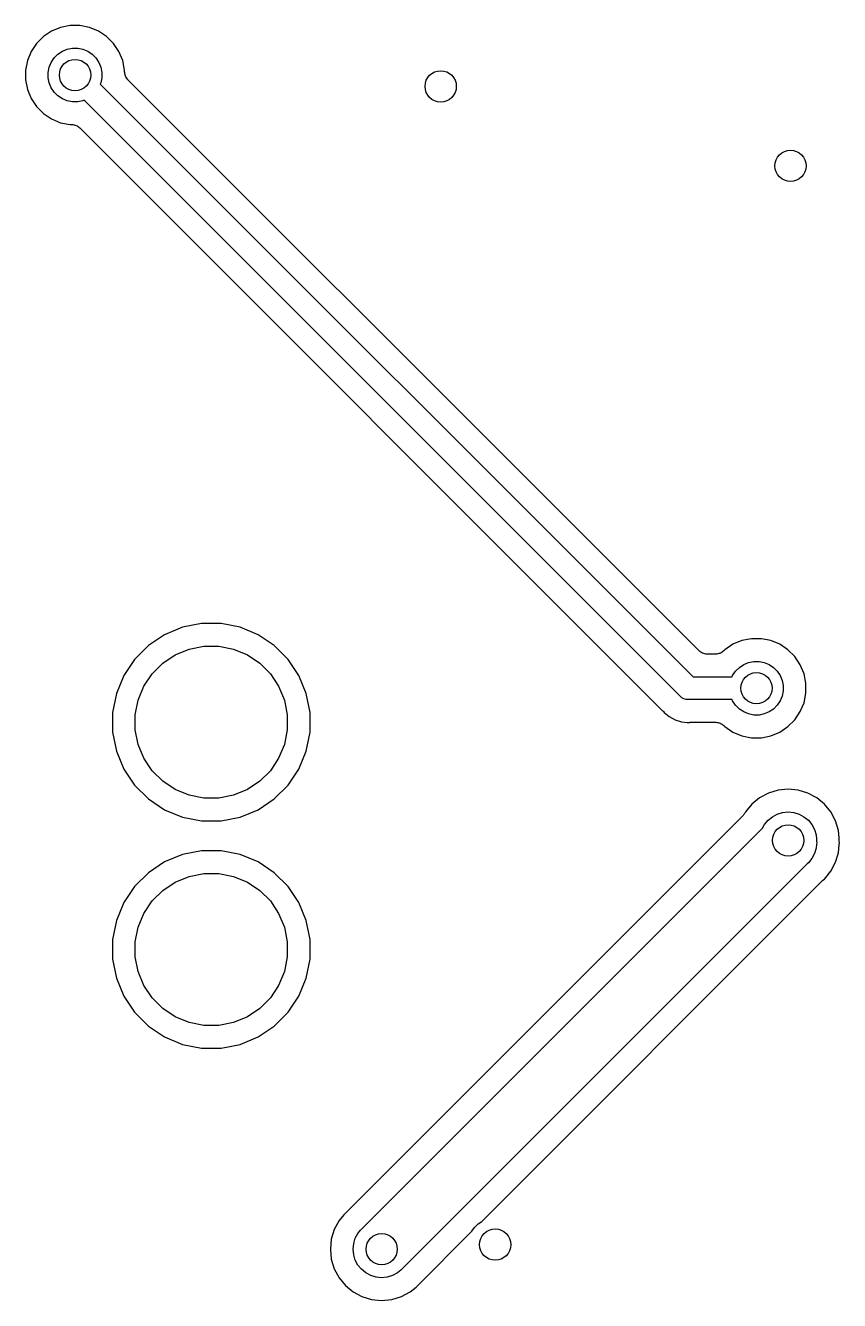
# Model space of a CAD drawing. Extents: x 127.3 to 172.4, y -152.1 to -76.5.
# Drawn here: x 142.7 to 151.81, y -124.58 to -110.32 of the extents above; entities that cross this region are included whole.
import ezdxf

# ---------------------------------------------------------------- set-up
doc = ezdxf.new("R2010")
doc.units = 0
doc.layers.add('BLACK', color=7, linetype='CONTINUOUS')

msp = doc.modelspace()

# ---------------------------------------------------------------- linework, layer by layer
at = {"layer": 'BLACK', "linetype": 'CONTINUOUS'}
for p, q in [((143.094, -110.338), (142.994, -110.38)), ((143.201, -110.317), (143.094, -110.338)), ((143.311, -110.317), (143.201, -110.317)), ((143.418, -110.338), (143.311, -110.317)), ((143.518, -110.38), (143.418, -110.338)), ((142.903, -110.441), (142.826, -110.518)), ((142.994, -110.38), (142.903, -110.441)), ((143.609, -110.441), (143.518, -110.38)), ((143.686, -110.518), (143.609, -110.441)), ((142.765, -110.609), (142.723, -110.709)), ((142.826, -110.518), (142.765, -110.609)), ((143.023, -110.68), (143.065, -110.638)), ((143.065, -110.638), (143.114, -110.605)), ((143.114, -110.605), (143.168, -110.583)), ((143.168, -110.583), (143.226, -110.571)), ((143.226, -110.571), (143.286, -110.571)), ((143.286, -110.571), (143.344, -110.583)), ((143.344, -110.583), (143.398, -110.605)), ((143.398, -110.605), (143.447, -110.638)), ((143.447, -110.638), (143.489, -110.68)), ((143.747, -110.609), (143.686, -110.518)), ((143.789, -110.709), (143.747, -110.609)), ((142.723, -110.709), (142.702, -110.816)), ((142.956, -110.841), (142.968, -110.783)), ((142.968, -110.783), (142.99, -110.729)), ((142.99, -110.729), (143.023, -110.68)), ((143.489, -110.68), (143.522, -110.729)), ((143.522, -110.729), (143.544, -110.783)), ((143.544, -110.783), (143.556, -110.841)), ((143.81, -110.816), (143.789, -110.709)), ((142.702, -110.816), (142.702, -110.926)), ((142.702, -110.926), (142.723, -111.033)), ((142.956, -110.901), (142.956, -110.841)), ((142.968, -110.959), (142.956, -110.901)), ((143.556, -110.901), (143.544, -110.959)), ((143.556, -110.841), (143.556, -110.901)), ((143.81, -110.834), (143.81, -110.816)), ((143.811, -110.845), (143.81, -110.834)), ((143.812, -110.857), (143.811, -110.845)), ((143.812, -110.858), (143.812, -110.857)), ((143.816, -110.869), (143.812, -110.858)), ((143.812, -110.858), (143.812, -110.858)), ((143.819, -110.881), (143.816, -110.869)), ((143.82, -110.882), (143.819, -110.881)), ((143.819, -110.881), (143.819, -110.881)), ((143.825, -110.892), (143.82, -110.882)), ((143.83, -110.903), (143.825, -110.892)), ((143.831, -110.903), (143.83, -110.903)), ((143.831, -110.904), (143.831, -110.903)), ((143.839, -110.913), (143.831, -110.904)), ((143.846, -110.922), (143.839, -110.913)), ((143.847, -110.923), (143.846, -110.922)), ((148.542, -115.618), (143.847, -110.923)), ((143.847, -110.923), (143.847, -110.923)), ((143.847, -110.923), (143.847, -110.923)), ((143.847, -110.923), (143.847, -110.923)), ((142.723, -111.033), (142.765, -111.133)), ((142.99, -111.013), (142.968, -110.959)), ((143.023, -111.062), (142.99, -111.013)), ((143.065, -111.104), (143.023, -111.062)), ((143.544, -110.959), (143.538, -110.974)), ((143.538, -110.974), (150.167, -117.602)), ((142.765, -111.133), (142.826, -111.224)), ((142.826, -111.224), (142.903, -111.301)), ((143.114, -111.137), (143.065, -111.104)), ((143.168, -111.159), (143.114, -111.137)), ((143.226, -111.171), (143.168, -111.159)), ((143.286, -111.171), (143.226, -111.171)), ((143.344, -111.159), (143.286, -111.171)), ((143.359, -111.153), (143.344, -111.159)), ((150.02, -117.814), (143.359, -111.153)), ((142.903, -111.301), (142.994, -111.362)), ((142.994, -111.362), (143.094, -111.404)), ((143.094, -111.404), (143.201, -111.425)), ((143.201, -111.425), (143.219, -111.425)), ((143.219, -111.425), (143.219, -111.425)), ((143.219, -111.425), (143.219, -111.425)), ((143.219, -111.425), (143.219, -111.425)), ((143.219, -111.425), (143.22, -111.425)), ((143.22, -111.425), (143.232, -111.426)), ((143.232, -111.426), (143.244, -111.428)), ((143.244, -111.428), (143.244, -111.428)), ((143.244, -111.428), (143.245, -111.428)), ((143.245, -111.428), (143.256, -111.431)), ((143.256, -111.431), (143.267, -111.435)), ((143.267, -111.435), (143.268, -111.435)), ((143.268, -111.435), (143.269, -111.435)), ((143.269, -111.435), (143.279, -111.441)), ((143.279, -111.441), (143.289, -111.446)), ((143.289, -111.446), (143.29, -111.447)), ((143.29, -111.447), (143.29, -111.447)), ((143.29, -111.447), (143.299, -111.455)), ((143.299, -111.455), (143.308, -111.462)), ((143.308, -111.462), (149.827, -117.981)), ((150.235, -117.311), (148.542, -115.618)), ((148.542, -115.618), (148.542, -115.618)), ((144.458, -117.048), (144.257, -117.132)), ((144.671, -117.006), (144.458, -117.048)), ((144.889, -117.006), (144.671, -117.006)), ((145.102, -117.048), (144.889, -117.006)), ((145.303, -117.132), (145.102, -117.048)), ((144.257, -117.132), (144.076, -117.252)), ((145.484, -117.252), (145.303, -117.132)), ((150.714, -117.196), (150.614, -117.238)), ((150.821, -117.175), (150.714, -117.196)), ((150.931, -117.175), (150.821, -117.175)), ((151.038, -117.196), (150.931, -117.175)), ((151.138, -117.238), (151.038, -117.196)), ((144.076, -117.252), (143.922, -117.406)), ((144.238, -117.45), (144.377, -117.357)), ((144.377, -117.357), (144.532, -117.293)), ((144.532, -117.293), (144.696, -117.26)), ((144.696, -117.26), (144.864, -117.26)), ((144.864, -117.26), (145.028, -117.293)), ((145.028, -117.293), (145.183, -117.357)), ((145.183, -117.357), (145.322, -117.45)), ((145.638, -117.406), (145.484, -117.252)), ((150.244, -117.318), (150.235, -117.311)), ((150.253, -117.326), (150.244, -117.318)), ((150.254, -117.327), (150.253, -117.326)), ((150.253, -117.326), (150.253, -117.326)), ((150.264, -117.332), (150.254, -117.327)), ((150.274, -117.338), (150.264, -117.332)), ((150.275, -117.338), (150.274, -117.338)), ((150.276, -117.338), (150.275, -117.338)), ((150.287, -117.342), (150.276, -117.338)), ((150.298, -117.345), (150.287, -117.342)), ((150.299, -117.345), (150.298, -117.345)), ((150.311, -117.347), (150.299, -117.345)), ((150.299, -117.345), (150.299, -117.345)), ((150.323, -117.348), (150.311, -117.347)), ((150.324, -117.348), (150.323, -117.348)), ((150.421, -117.348), (150.324, -117.348)), ((150.324, -117.348), (150.324, -117.348)), ((150.324, -117.348), (150.324, -117.348)), ((150.324, -117.348), (150.324, -117.348)), ((150.433, -117.347), (150.421, -117.348)), ((150.444, -117.346), (150.433, -117.347)), ((150.445, -117.346), (150.444, -117.346)), ((150.446, -117.346), (150.445, -117.346)), ((150.457, -117.342), (150.446, -117.346)), ((150.468, -117.339), (150.457, -117.342)), ((150.469, -117.339), (150.468, -117.339)), ((150.48, -117.333), (150.469, -117.338)), ((150.469, -117.338), (150.469, -117.339)), ((150.49, -117.328), (150.48, -117.333)), ((150.491, -117.327), (150.49, -117.328)), ((150.5, -117.319), (150.491, -117.327)), ((150.491, -117.327), (150.491, -117.327)), ((150.509, -117.312), (150.5, -117.319)), ((150.51, -117.311), (150.509, -117.312)), ((150.511, -117.311), (150.51, -117.311)), ((150.51, -117.311), (150.51, -117.311)), ((150.51, -117.311), (150.51, -117.311)), ((150.523, -117.299), (150.511, -117.311)), ((150.614, -117.238), (150.523, -117.299)), ((151.229, -117.299), (151.138, -117.238)), ((151.306, -117.376), (151.229, -117.299)), ((143.922, -117.406), (143.802, -117.587)), ((144.12, -117.568), (144.238, -117.45)), ((145.322, -117.45), (145.44, -117.568)), ((145.758, -117.587), (145.638, -117.406)), ((150.643, -117.538), (150.685, -117.496)), ((150.685, -117.496), (150.734, -117.463)), ((150.734, -117.463), (150.788, -117.441)), ((150.788, -117.441), (150.846, -117.429)), ((150.846, -117.429), (150.906, -117.429)), ((150.906, -117.429), (150.964, -117.441)), ((150.964, -117.441), (151.018, -117.463)), ((151.018, -117.463), (151.067, -117.496)), ((151.067, -117.496), (151.109, -117.538)), ((151.367, -117.467), (151.306, -117.376)), ((151.409, -117.567), (151.367, -117.467)), ((143.802, -117.587), (143.718, -117.788)), ((144.027, -117.707), (144.12, -117.568)), ((145.44, -117.568), (145.533, -117.707)), ((145.842, -117.788), (145.758, -117.587)), ((150.167, -117.602), (150.604, -117.602)), ((150.604, -117.602), (150.61, -117.587)), ((150.61, -117.587), (150.643, -117.538)), ((151.109, -117.538), (151.142, -117.587)), ((151.142, -117.587), (151.164, -117.641)), ((151.164, -117.641), (151.176, -117.699)), ((151.43, -117.674), (151.409, -117.567)), ((143.963, -117.862), (144.027, -117.707)), ((145.533, -117.707), (145.597, -117.862)), ((151.176, -117.759), (151.164, -117.817)), ((151.176, -117.699), (151.176, -117.759)), ((151.409, -117.891), (151.43, -117.784)), ((151.43, -117.784), (151.43, -117.674)), ((143.718, -117.788), (143.676, -118.001)), ((143.93, -118.026), (143.963, -117.862)), ((145.597, -117.862), (145.63, -118.026)), ((145.884, -118.001), (145.842, -117.788)), ((150.024, -117.819), (150.02, -117.814)), ((150.043, -117.835), (150.024, -117.819)), ((150.065, -117.847), (150.043, -117.835)), ((150.089, -117.854), (150.065, -117.847)), ((150.114, -117.857), (150.089, -117.854)), ((150.12, -117.856), (150.114, -117.857)), ((150.604, -117.856), (150.12, -117.856)), ((150.61, -117.871), (150.604, -117.856)), ((150.643, -117.92), (150.61, -117.871)), ((150.685, -117.962), (150.643, -117.92)), ((151.109, -117.92), (151.067, -117.962)), ((151.142, -117.871), (151.109, -117.92)), ((151.164, -117.817), (151.142, -117.871)), ((151.367, -117.991), (151.409, -117.891)), ((143.676, -118.001), (143.676, -118.219)), ((143.93, -118.194), (143.93, -118.026)), ((145.63, -118.026), (145.63, -118.194)), ((145.884, -118.219), (145.884, -118.001)), ((149.827, -117.981), (149.828, -117.982)), ((149.828, -117.982), (149.832, -117.986)), ((149.832, -117.986), (149.835, -117.99)), ((149.835, -117.99), (149.843, -118)), ((149.843, -118), (149.901, -118.047)), ((149.901, -118.047), (149.967, -118.083)), ((150.734, -117.995), (150.685, -117.962)), ((150.788, -118.017), (150.734, -117.995)), ((150.846, -118.029), (150.788, -118.017)), ((150.906, -118.029), (150.846, -118.029)), ((150.964, -118.017), (150.906, -118.029)), ((151.018, -117.995), (150.964, -118.017)), ((151.067, -117.962), (151.018, -117.995)), ((151.306, -118.082), (151.367, -117.991)), ((143.963, -118.358), (143.93, -118.194)), ((145.63, -118.194), (145.597, -118.358)), ((149.967, -118.083), (150.039, -118.104)), ((150.039, -118.104), (150.102, -118.111)), ((150.102, -118.111), (150.102, -118.111)), ((150.102, -118.111), (150.114, -118.112)), ((150.114, -118.112), (150.126, -118.111)), ((150.126, -118.111), (150.128, -118.11)), ((150.128, -118.11), (150.134, -118.111)), ((150.134, -118.111), (150.139, -118.11)), ((150.139, -118.11), (150.421, -118.11)), ((150.421, -118.11), (150.421, -118.11)), ((150.421, -118.11), (150.421, -118.11)), ((150.421, -118.11), (150.421, -118.11)), ((150.421, -118.11), (150.423, -118.11)), ((150.423, -118.11), (150.434, -118.111)), ((150.434, -118.111), (150.446, -118.113)), ((150.446, -118.113), (150.447, -118.113)), ((150.447, -118.113), (150.447, -118.113)), ((150.447, -118.113), (150.459, -118.116)), ((150.459, -118.116), (150.47, -118.12)), ((150.47, -118.12), (150.47, -118.12)), ((150.47, -118.12), (150.471, -118.12)), ((150.471, -118.12), (150.481, -118.126)), ((150.481, -118.126), (150.492, -118.131)), ((150.492, -118.131), (150.492, -118.132)), ((150.492, -118.132), (150.493, -118.132)), ((150.493, -118.132), (150.502, -118.14)), ((150.502, -118.14), (150.511, -118.147)), ((150.511, -118.147), (150.523, -118.159)), ((150.523, -118.159), (150.614, -118.22)), ((151.138, -118.22), (151.229, -118.159)), ((151.229, -118.159), (151.306, -118.082)), ((143.676, -118.219), (143.718, -118.432)), ((144.027, -118.513), (143.963, -118.358)), ((145.597, -118.358), (145.533, -118.513)), ((145.842, -118.432), (145.884, -118.219)), ((150.614, -118.22), (150.714, -118.262)), ((150.714, -118.262), (150.821, -118.283)), ((150.821, -118.283), (150.931, -118.283)), ((150.931, -118.283), (151.038, -118.262)), ((151.038, -118.262), (151.138, -118.22)), ((143.718, -118.432), (143.802, -118.633)), ((145.758, -118.633), (145.842, -118.432)), ((143.802, -118.633), (143.922, -118.814)), ((144.12, -118.652), (144.027, -118.513)), ((145.533, -118.513), (145.44, -118.652)), ((145.638, -118.814), (145.758, -118.633)), ((144.238, -118.77), (144.12, -118.652)), ((144.377, -118.863), (144.238, -118.77)), ((145.322, -118.77), (145.183, -118.863)), ((145.44, -118.652), (145.322, -118.77)), ((143.922, -118.814), (144.076, -118.968)), ((144.532, -118.927), (144.377, -118.863)), ((144.696, -118.96), (144.532, -118.927)), ((145.028, -118.927), (144.864, -118.96)), ((145.183, -118.863), (145.028, -118.927)), ((145.484, -118.968), (145.638, -118.814)), ((151.011, -118.901), (150.912, -118.954)), ((151.119, -118.868), (151.011, -118.901)), ((151.231, -118.857), (151.119, -118.868)), ((151.343, -118.868), (151.231, -118.857)), ((151.451, -118.901), (151.343, -118.868)), ((151.55, -118.954), (151.451, -118.901)), ((144.076, -118.968), (144.257, -119.088)), ((144.864, -118.96), (144.696, -118.96)), ((145.303, -119.088), (145.484, -118.968)), ((150.825, -119.025), (150.754, -119.112)), ((150.912, -118.954), (150.825, -119.025)), ((151.637, -119.025), (151.55, -118.954)), ((151.709, -119.112), (151.637, -119.025)), ((144.257, -119.088), (144.458, -119.172)), ((144.458, -119.172), (144.671, -119.214)), ((144.889, -119.214), (145.102, -119.172)), ((145.102, -119.172), (145.303, -119.088)), ((150.725, -119.155), (146.261, -123.619)), ((150.728, -119.151), (150.725, -119.155)), ((150.732, -119.147), (150.728, -119.151)), ((150.736, -119.141), (150.732, -119.147)), ((150.74, -119.136), (150.736, -119.141)), ((150.743, -119.131), (150.74, -119.136)), ((150.746, -119.127), (150.743, -119.131)), ((150.747, -119.125), (150.746, -119.127)), ((150.754, -119.112), (150.747, -119.125)), ((150.966, -119.254), (151.006, -119.206)), ((151.006, -119.206), (151.054, -119.166)), ((151.054, -119.166), (151.109, -119.136)), ((151.109, -119.136), (151.169, -119.118)), ((151.169, -119.118), (151.231, -119.112)), ((151.231, -119.112), (151.293, -119.118)), ((151.293, -119.118), (151.353, -119.136)), ((151.353, -119.136), (151.408, -119.166)), ((151.408, -119.166), (151.457, -119.206)), ((151.457, -119.206), (151.496, -119.254)), ((151.762, -119.211), (151.709, -119.112)), ((151.794, -119.319), (151.762, -119.211)), ((144.671, -119.214), (144.889, -119.214)), ((146.449, -123.789), (150.944, -119.295)), ((150.944, -119.295), (150.966, -119.254)), ((151.496, -119.254), (151.526, -119.309)), ((151.526, -119.309), (151.544, -119.369)), ((151.803, -119.403), (151.794, -119.319)), ((151.544, -119.369), (151.549, -119.416)), ((151.549, -119.472), (151.544, -119.519)), ((151.549, -119.416), (151.549, -119.441)), ((151.549, -119.441), (151.55, -119.457)), ((151.55, -119.457), (151.549, -119.472)), ((151.549, -119.472), (151.549, -119.472)), ((151.794, -119.569), (151.803, -119.478)), ((151.803, -119.422), (151.803, -119.403)), ((151.803, -119.428), (151.803, -119.422)), ((151.803, -119.433), (151.803, -119.428)), ((151.803, -119.435), (151.803, -119.433)), ((151.805, -119.457), (151.803, -119.435)), ((151.803, -119.478), (151.805, -119.457)), ((151.803, -119.478), (151.803, -119.478)), ((144.458, -119.588), (144.257, -119.672)), ((144.671, -119.546), (144.458, -119.588)), ((144.889, -119.546), (144.671, -119.546)), ((145.102, -119.588), (144.889, -119.546)), ((145.303, -119.672), (145.102, -119.588)), ((151.496, -119.634), (151.457, -119.682)), ((151.526, -119.579), (151.496, -119.634)), ((151.544, -119.519), (151.526, -119.579)), ((151.762, -119.676), (151.794, -119.569)), ((144.257, -119.672), (144.076, -119.792)), ((145.484, -119.792), (145.303, -119.672)), ((151.445, -119.692), (146.898, -124.238)), ((151.457, -119.682), (151.445, -119.692)), ((151.651, -119.846), (151.709, -119.776)), ((151.709, -119.776), (151.762, -119.676)), ((144.076, -119.792), (143.922, -119.946)), ((144.238, -119.99), (144.377, -119.897)), ((144.377, -119.897), (144.532, -119.833)), ((144.532, -119.833), (144.696, -119.8)), ((144.696, -119.8), (144.864, -119.8)), ((144.864, -119.8), (145.028, -119.833)), ((145.028, -119.833), (145.183, -119.897)), ((145.183, -119.897), (145.322, -119.99)), ((145.638, -119.946), (145.484, -119.792)), ((147.804, -123.692), (151.611, -119.885)), ((151.611, -119.885), (151.612, -119.884)), ((151.612, -119.884), (151.617, -119.88)), ((151.617, -119.88), (151.62, -119.877)), ((151.62, -119.877), (151.637, -119.863)), ((151.637, -119.863), (151.651, -119.846)), ((151.651, -119.846), (151.651, -119.846)), ((143.922, -119.946), (143.802, -120.127)), ((144.12, -120.108), (144.238, -119.99)), ((145.322, -119.99), (145.44, -120.108)), ((145.758, -120.127), (145.638, -119.946)), ((143.802, -120.127), (143.718, -120.328)), ((144.027, -120.247), (144.12, -120.108)), ((145.44, -120.108), (145.533, -120.247)), ((145.842, -120.328), (145.758, -120.127)), ((143.718, -120.328), (143.676, -120.541)), ((143.963, -120.402), (144.027, -120.247)), ((145.533, -120.247), (145.597, -120.402)), ((145.884, -120.541), (145.842, -120.328)), ((143.93, -120.566), (143.963, -120.402)), ((145.597, -120.402), (145.63, -120.566)), ((143.676, -120.541), (143.676, -120.759)), ((143.93, -120.734), (143.93, -120.566)), ((145.63, -120.566), (145.63, -120.734)), ((145.884, -120.759), (145.884, -120.541)), ((143.676, -120.759), (143.718, -120.972)), ((143.963, -120.898), (143.93, -120.734)), ((145.63, -120.734), (145.597, -120.898)), ((145.842, -120.972), (145.884, -120.759)), ((144.027, -121.053), (143.963, -120.898)), ((145.597, -120.898), (145.533, -121.053)), ((143.718, -120.972), (143.802, -121.173)), ((144.12, -121.192), (144.027, -121.053)), ((145.533, -121.053), (145.44, -121.192)), ((145.758, -121.173), (145.842, -120.972)), ((143.802, -121.173), (143.922, -121.354)), ((144.238, -121.31), (144.12, -121.192)), ((145.44, -121.192), (145.322, -121.31)), ((145.638, -121.354), (145.758, -121.173)), ((144.377, -121.403), (144.238, -121.31)), ((145.322, -121.31), (145.183, -121.403)), ((143.922, -121.354), (144.076, -121.508)), ((144.532, -121.467), (144.377, -121.403)), ((144.696, -121.5), (144.532, -121.467)), ((145.028, -121.467), (144.864, -121.5)), ((145.183, -121.403), (145.028, -121.467)), ((145.484, -121.508), (145.638, -121.354)), ((144.076, -121.508), (144.257, -121.628)), ((144.257, -121.628), (144.458, -121.712)), ((144.864, -121.5), (144.696, -121.5)), ((145.102, -121.712), (145.303, -121.628)), ((145.303, -121.628), (145.484, -121.508)), ((144.458, -121.712), (144.671, -121.754)), ((144.671, -121.754), (144.889, -121.754)), ((144.889, -121.754), (145.102, -121.712)), ((146.261, -123.619), (146.208, -123.684)), ((146.208, -123.684), (146.154, -123.783)), ((147.695, -123.801), (147.722, -123.761)), ((147.722, -123.761), (147.764, -123.719)), ((147.764, -123.719), (147.804, -123.692)), ((146.122, -123.891), (146.111, -124.003)), ((146.154, -123.783), (146.122, -123.891)), ((146.372, -123.941), (146.39, -123.881)), ((146.39, -123.881), (146.42, -123.826)), ((146.42, -123.826), (146.449, -123.789)), ((147.069, -124.427), (147.695, -123.801)), ((146.111, -124.003), (146.122, -124.115)), ((146.366, -124.003), (146.372, -123.941)), ((146.372, -124.065), (146.366, -124.003)), ((146.122, -124.115), (146.154, -124.223)), ((146.39, -124.125), (146.372, -124.065)), ((146.42, -124.18), (146.39, -124.125)), ((146.459, -124.228), (146.42, -124.18)), ((146.154, -124.223), (146.208, -124.322)), ((146.208, -124.322), (146.279, -124.409)), ((146.508, -124.268), (146.459, -124.228)), ((146.563, -124.298), (146.508, -124.268)), ((146.623, -124.316), (146.563, -124.298)), ((146.685, -124.322), (146.623, -124.316)), ((146.747, -124.316), (146.685, -124.322)), ((146.807, -124.298), (146.747, -124.316)), ((146.862, -124.268), (146.807, -124.298)), ((146.898, -124.238), (146.862, -124.268)), ((146.279, -124.409), (146.366, -124.48)), ((146.366, -124.48), (146.465, -124.533)), ((146.905, -124.533), (147.004, -124.48)), ((147.004, -124.48), (147.069, -124.427)), ((146.465, -124.533), (146.573, -124.566)), ((146.573, -124.566), (146.685, -124.577)), ((146.685, -124.577), (146.797, -124.566)), ((146.797, -124.566), (146.905, -124.533))]:
    msp.add_line(p, q, dxfattribs=at)
at = {"layer": 'BLACK'}
for centre in [(143.256, -110.871), (147.345, -110.998), (151.257, -111.887), (150.876, -117.729), (151.231, -119.431), (146.685, -124.003), (147.955, -123.952)]:
    msp.add_circle(centre, 0.175, dxfattribs=at)

doc.saveas('drawing.dxf')
